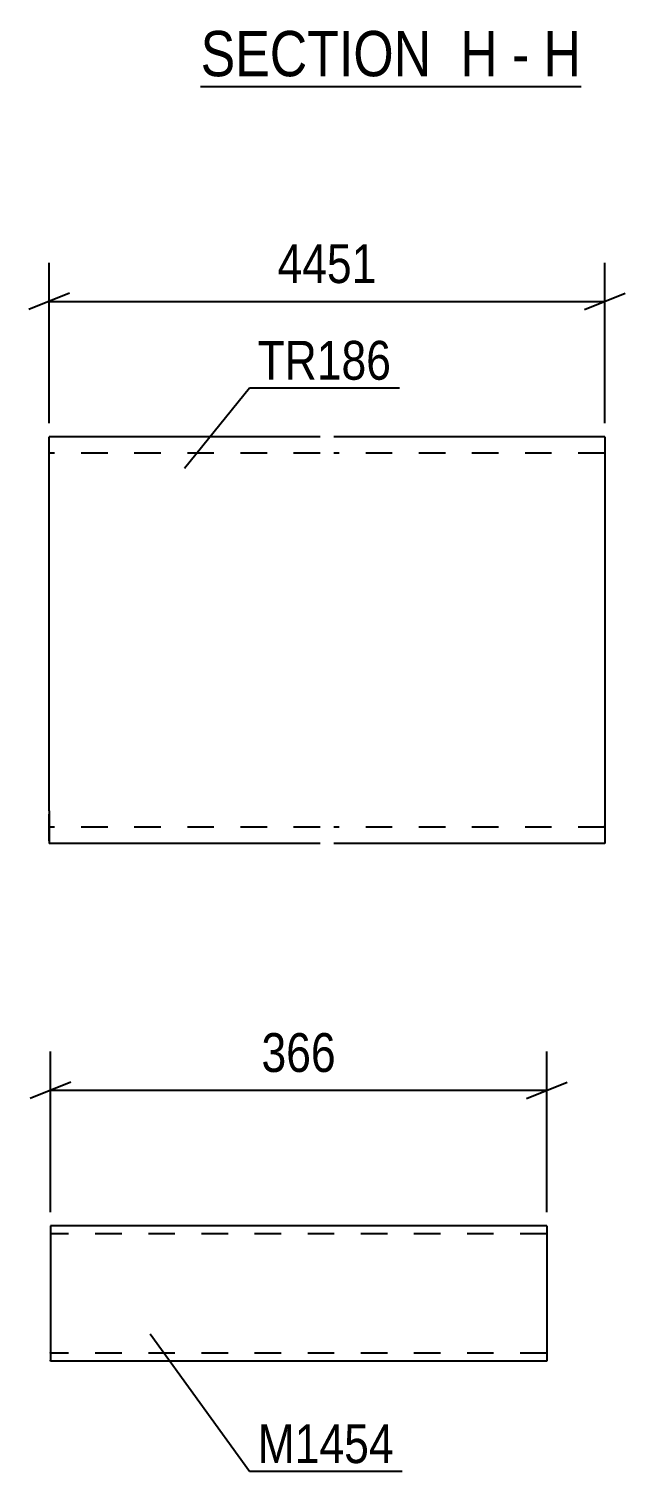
# Model space of a CAD drawing. Header units: millimetres. Extents: x 0 to 841, y 0 to 594.
# Drawn here: x 612.3 to 656.3, y 297.8 to 404.2 of the extents above; entities that cross this region are included whole.
import ezdxf

# ---------------------------------------------------------------- set-up
doc = ezdxf.new("R2010")
doc.units = ezdxf.units.MM
doc.linetypes.add('DXK_LINE_DOT2', pattern=[3.9198, 1.9599, -1.9599])
doc.styles.add('Arial Narrow', font='ARIALN.TTF', dxfattribs={"height": 0.2})

# ---------------------------------------------------------------- blocks, each defined once
blk = doc.blocks.new('Unknown-814738463-60 - 1904')
at = {"color": 6, "linetype": 'Continuous'}
blk.add_line((624.94, 399.93), (653.01, 399.93), dxfattribs=at)
at = {"color": 0, "linetype": 'Continuous'}
for points in [[(643.05, 400.68), (643.05, 404.18), (624.94, 404.18), (624.94, 400.68)], [(646.86, 400.68), (646.86, 404.18), (644.1, 404.18), (644.1, 400.68)], [(649.19, 400.68), (649.19, 404.18), (647.91, 404.18), (647.91, 400.68)], [(653.01, 400.68), (653.01, 404.18), (650.24, 404.18), (650.24, 400.68)]]:
    blk.add_wipeout(points, dxfattribs=at)
at = {"color": 7, "linetype": 'Continuous', "style": 'Arial Narrow'}
for s, p in [('SECTION ', (624.94, 400.68)), ('H', (644.1, 400.68)), ('H', (650.24, 400.68)), ('-', (647.91, 400.68))]:
    blk.add_text(s, height=3.34, dxfattribs=at).set_placement(p)
blk = doc.blocks.new('Part-814738463-2974 - 2958')
at = {"color": 2, "linetype": 'Continuous'}
for p, q in [((650.48, 315.86), (613.87, 315.86)), ((613.87, 315.86), (613.87, 305.95)), ((650.48, 315.86), (650.48, 315.77)), ((650.48, 315.77), (650.48, 315.51)), ((650.48, 315.51), (650.48, 305.86)), ((613.87, 305.86), (613.87, 305.95)), ((650.48, 305.86), (613.87, 305.86))]:
    blk.add_line(p, q, dxfattribs=at)
at = {"color": 7, "linetype": 'DXK_LINE_DOT2'}
for p, q in [((650.48, 315.26), (613.87, 315.26)), ((613.87, 306.46), (613.87, 306.51)), ((650.48, 306.46), (650.48, 306.51)), ((650.48, 306.46), (613.87, 306.46))]:
    blk.add_line(p, q, dxfattribs=at)
blk = doc.blocks.new('Part-814738463-2747 - 2731')
at = {"color": 2, "linetype": 'Continuous'}
for p, q in [((633.76, 374.07), (613.76, 374.07)), ((613.76, 346.47), (613.76, 374.07)), ((654.76, 374.07), (634.76, 374.07)), ((654.76, 374.07), (654.76, 344.07)), ((613.76, 346.47), (613.76, 344.07)), ((633.76, 344.07), (613.76, 344.07)), ((654.76, 344.07), (634.76, 344.07))]:
    blk.add_line(p, q, dxfattribs=at)
at = {"color": 7, "linetype": 'DXK_LINE_DOT2'}
for p, q in [((633.76, 372.87), (613.76, 372.87)), ((654.76, 372.87), (634.76, 372.87)), ((613.76, 344.26), (613.76, 346.47)), ((613.76, 345.27), (613.76, 345.36)), ((633.76, 345.27), (613.76, 345.27)), ((654.76, 345.27), (634.76, 345.27)), ((654.76, 345.27), (654.76, 345.36))]:
    blk.add_line(p, q, dxfattribs=at)
blk = doc.blocks.new('StraightDimension-814738463-2976 - 2958')
at = {"color": 7, "linetype": 'Continuous'}
for p, q in [((613.87, 316.86), (613.87, 328.71)), ((650.48, 316.86), (650.48, 328.71)), ((615.37, 326.46), (612.37, 325.26)), ((613.87, 325.86), (650.48, 325.86)), ((648.98, 325.26), (651.98, 326.46))]:
    blk.add_line(p, q, dxfattribs=at)
at = {"color": 0}
blk.add_wipeout([(635.52, 326.61), (635.52, 330.81), (628.83, 330.81), (628.83, 326.61)], dxfattribs=at)
at = {"color": 3, "style": 'Arial Narrow'}
blk.add_text('366', height=2.863, dxfattribs=at).set_placement((629.43, 327.21))
blk = doc.blocks.new('StraightDimension-814738463-2753 - 2731')
at = {"color": 7, "linetype": 'Continuous'}
for p, q in [((613.76, 375.07), (613.76, 386.92)), ((654.76, 375.07), (654.76, 386.92)), ((615.26, 384.67), (612.26, 383.47)), ((653.26, 383.47), (656.26, 384.67)), ((613.76, 384.07), (654.76, 384.07))]:
    blk.add_line(p, q, dxfattribs=at)
at = {"color": 0}
blk.add_wipeout([(638.52, 384.82), (638.52, 389.02), (630.01, 389.02), (630.01, 384.82)], dxfattribs=at)
at = {"color": 3, "style": 'Arial Narrow'}
blk.add_text('4451', height=2.863, dxfattribs=at).set_placement((630.61, 385.42))
blk = doc.blocks.new('Mark-814738463-2970 - 2958')
at = {"color": 30, "linetype": 'Continuous'}
for p, q in [((621.22, 307.89), (628.55, 297.75)), ((628.55, 297.75), (639.8, 297.75))]:
    blk.add_line(p, q, dxfattribs=at)
at = {"color": 0}
blk.add_wipeout([(639.2, 298.35), (639.2, 301.35), (629.15, 301.35), (629.15, 298.35)], dxfattribs=at)
blk.add_wipeout([(639.2, 298.35), (639.2, 301.35), (629.15, 301.35), (629.15, 298.35)], dxfattribs=at)
at = {"color": 3, "style": 'Arial Narrow'}
blk.add_text('M1454', height=2.863, dxfattribs=at).set_placement((629.15, 298.35))
blk = doc.blocks.new('Mark-814738463-2743 - 2731')
at = {"color": 30, "linetype": 'Continuous'}
for p, q in [((623.76, 371.75), (628.54, 377.69)), ((628.54, 377.69), (639.61, 377.69))]:
    blk.add_line(p, q, dxfattribs=at)
at = {"color": 0}
blk.add_wipeout([(639.01, 378.29), (639.01, 381.29), (629.14, 381.29), (629.14, 378.29)], dxfattribs=at)
blk.add_wipeout([(639.01, 378.29), (639.01, 381.29), (629.14, 381.29), (629.14, 378.29)], dxfattribs=at)
at = {"color": 3, "style": 'Arial Narrow'}
blk.add_text('TR186', height=2.863, dxfattribs=at).set_placement((629.14, 378.29))

msp = doc.modelspace()

# ---------------------------------------------------------------- block references
for name in ['Unknown-814738463-60 - 1904', 'StraightDimension-814738463-2753 - 2731', 'Part-814738463-2747 - 2731', 'StraightDimension-814738463-2976 - 2958', 'Part-814738463-2974 - 2958']:
    msp.add_blockref(name, (0, 0))

# ---------------------------------------------------------------- next in the draw order: block references
for name in ['Mark-814738463-2743 - 2731', 'Mark-814738463-2970 - 2958']:
    msp.add_blockref(name, (0, 0))

doc.saveas('drawing.dxf')
